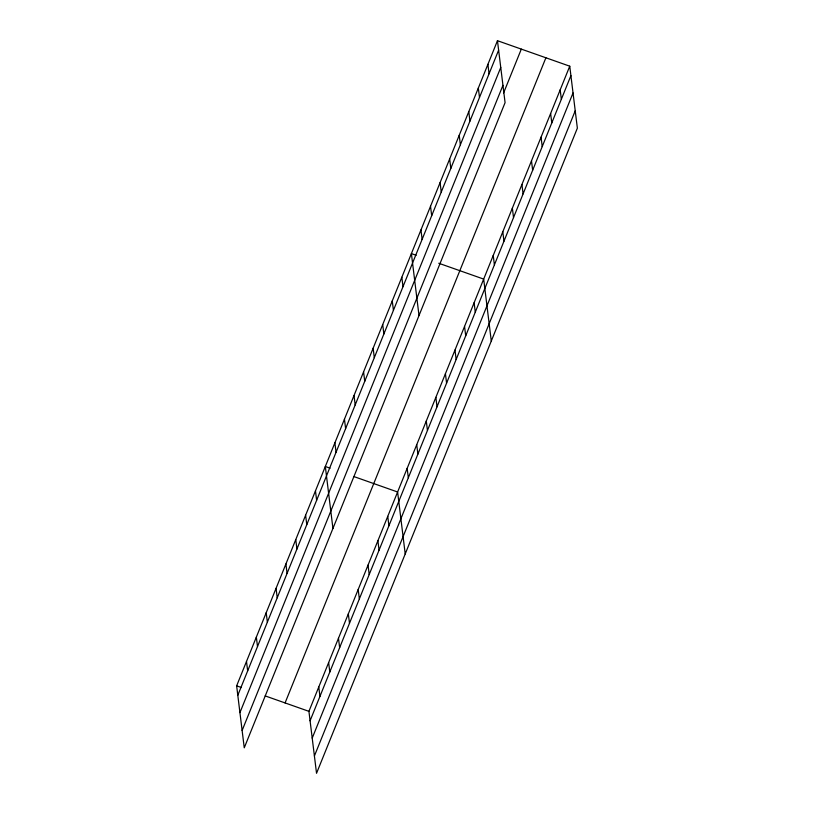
<?xml version="1.0" encoding="UTF-8"?>
<svg xmlns="http://www.w3.org/2000/svg" width="814" height="814" viewBox="0 0 814 814"><rect width="100%" height="100%" fill="white"/><g stroke="black" fill="none" stroke-linecap="round" stroke-linejoin="round"><path stroke-width="1.22" d="M497.466 40.7L505.077 102.656L244.251 747.812L236.64 685.846L497.466 40.7L569.749 66.188L577.36 128.154L316.534 773.3L308.923 711.344L569.749 66.188M237.8 695.288L498.626 50.142M239.937 712.616L500.752 67.47M242.124 730.473L502.95 85.328M503.561 93.04L521.316 49.115M285.073 702.93L545.899 57.784M310.083 720.777L570.909 75.631M312.21 738.115L573.036 92.959M314.408 755.972L575.223 110.816M416.168 255.281L411.396 253.602L419.007 315.557M438.756 263.248L483.679 279.09L491.28 341.056M330.097 468.182L325.325 466.493L332.936 528.459M353.856 476.556L397.608 491.992L405.209 553.947M236.64 685.846L241.412 687.535M265.181 695.909L308.923 711.344M560.185 89.845L561.345 99.288M550.62 113.502L551.78 122.945M541.056 137.159L542.216 146.591M531.491 160.816L532.651 170.248M521.927 184.473L523.087 193.905M512.362 208.13L513.522 217.562M487.901 64.357L489.061 73.789M502.798 231.776L503.958 241.219M478.337 88.014L479.497 97.446M493.243 255.433L494.393 264.876M468.783 111.671L469.932 121.103M459.218 135.317L460.378 144.76M474.114 302.747L475.274 312.179M449.654 158.974L450.814 168.417M464.55 326.404L465.71 335.836M440.089 182.631L441.249 192.073M454.985 350.061L456.145 359.493M430.525 206.288L431.685 215.73M445.421 373.718L446.581 383.15M420.96 229.945L422.12 239.377M435.856 397.364L437.016 406.807M426.292 421.021L427.452 430.464M401.831 277.259L402.991 286.691M416.727 444.678L417.887 454.12M392.267 300.905L393.427 310.348M407.163 468.335L408.323 477.767M382.702 324.562L383.862 334.005M373.148 348.219L374.298 357.661M387.749 516.361L388.909 525.803M363.583 371.876L364.733 381.318M377.899 540.73L379.059 550.172M354.019 395.533L355.179 404.965M368.04 565.109L369.2 574.542M344.454 419.19L345.614 428.622M358.191 589.478L359.35 598.921M334.89 442.847L336.05 452.279M348.341 613.848L349.491 623.29M338.482 638.227L339.642 647.659M315.476 490.873L316.626 500.305M328.632 662.596L329.792 672.028M305.616 515.242L306.776 524.684M318.773 686.965L319.933 696.408M295.767 539.611L296.927 549.053M285.907 563.99L287.067 573.422M276.058 588.359L277.218 597.791M266.209 612.728L267.368 622.171M256.349 637.108L257.509 646.54M246.5 661.477L247.66 670.909"/></g></svg>
